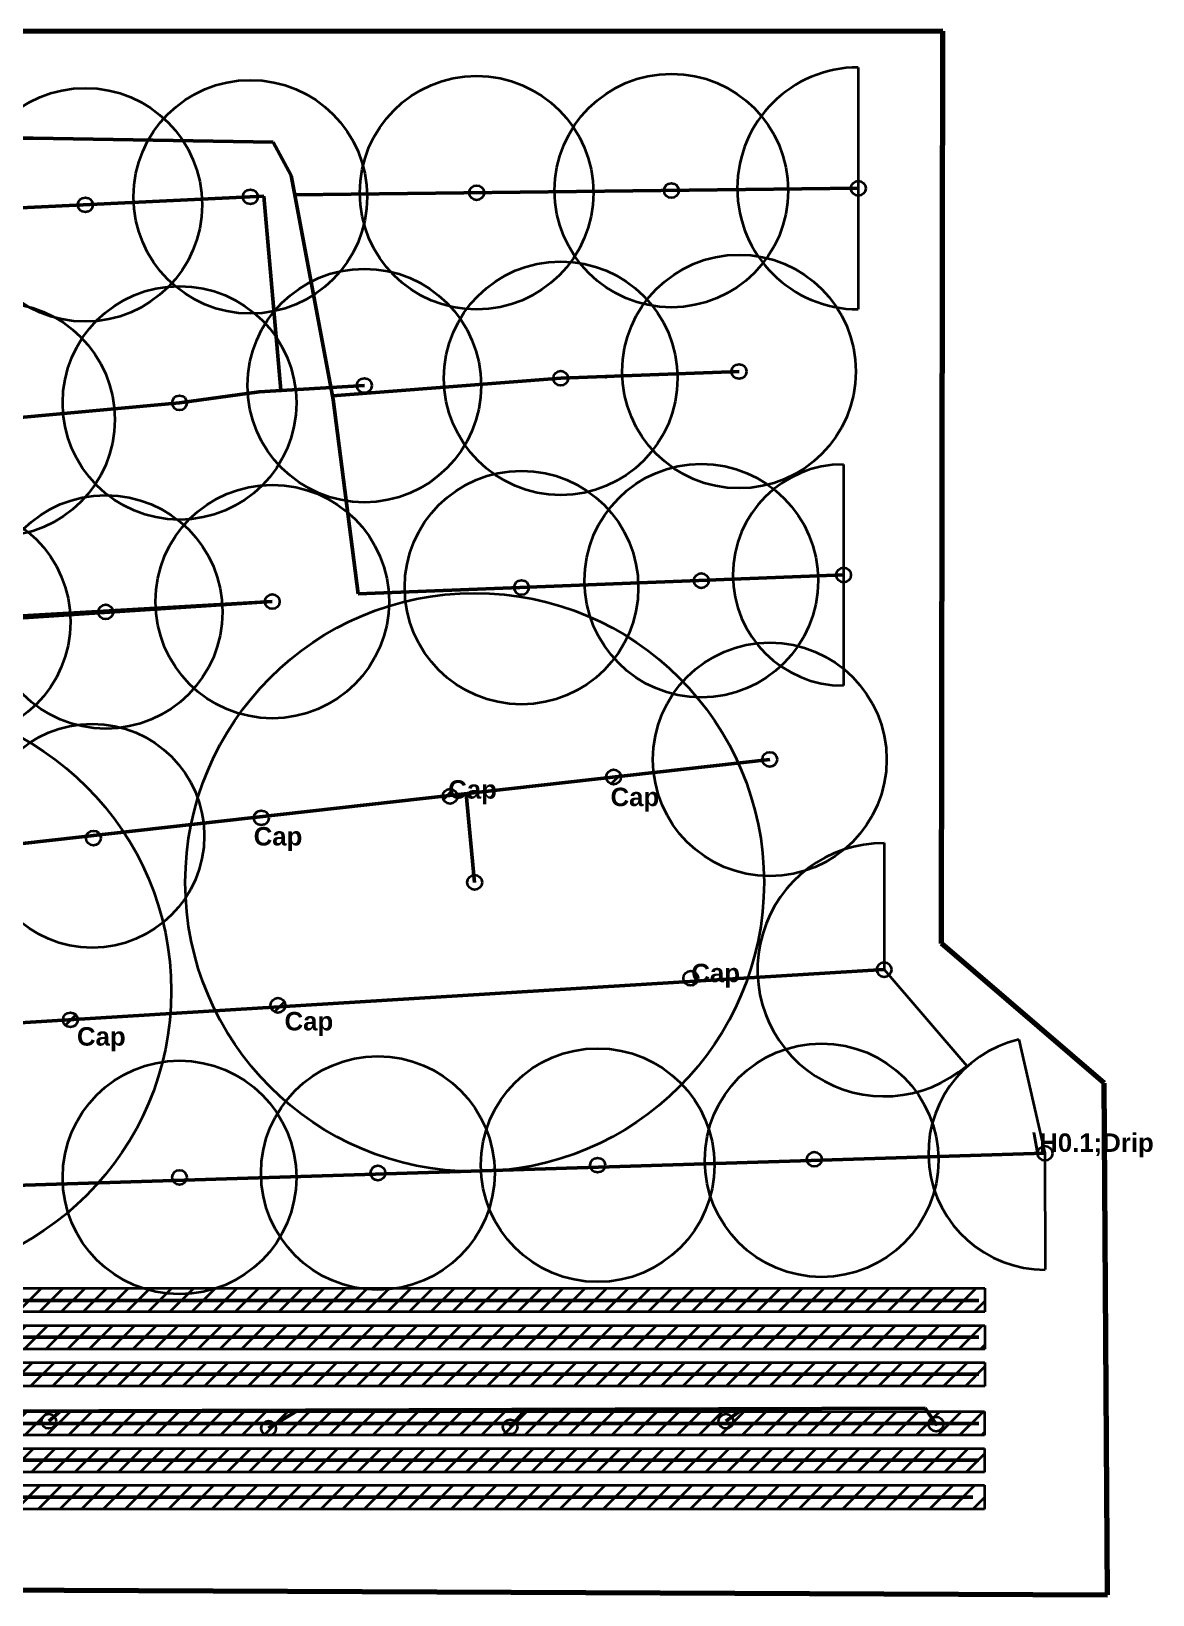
# Model space of a CAD drawing. Header units: inches. Extents: x 0.1 to 24.8, y -0.2 to 12.5.
# Drawn here: x 15.64 to 24.76, y -0.2 to 12.52 of the extents above; entities that cross this region are included whole.
import ezdxf
from ezdxf.enums import TextEntityAlignment as Align

# ---------------------------------------------------------------- set-up
doc = ezdxf.new("R2010")
doc.units = ezdxf.units.IN
doc.header["$MEASUREMENT"] = 0
for name, color, linetype, lineweight, true_color in [('aText', 161, 'Continuous', 35, 0xaaaaff), ('f_cov_1', 120, 'Continuous', 35, 0x00ffaf), ('f_cov_10', 200, 'Continuous', 35, 0xcf00ff), ('f_cov_11', 92, 'Continuous', 35, 0x00a500), ('f_cov_12', 30, 'Continuous', 35, 0xff7f00), ('f_cov_7', 81, 'Continuous', 35, 0x9dff34), ('f_cov_8', 240, 'Continuous', 35, 0xff0055), ('f_cov_9', 60, 'Continuous', 35, 0xbfff00), ('field_heads', 7, 'Continuous', 35, 0xffffff), ('field_pipes', 7, 'Continuous', 50, 0xffffff), ('zProperty Fence', 94, 'Continuous', 200, 0x008000)]:
    doc.layers.add(name, color=color, linetype=linetype, lineweight=lineweight, true_color=true_color)
doc.styles.add('textstyle36', font='')
doc.styles.add('textstyle37', font='')
doc.styles.add('textstyle39', font='')
doc.styles.add('textstyle48', font='')
doc.styles.add('textstyle50', font='')
doc.styles.add('textstyle51', font='')
doc.styles.add('textstyle63', font='')
doc.styles.get('textstyle36').set_extended_font_data('arialbd', bold=True)
doc.styles.get('textstyle37').set_extended_font_data('arialbd', bold=True)
doc.styles.get('textstyle39').set_extended_font_data('arialbd', bold=True)
doc.styles.get('textstyle48').set_extended_font_data('arialbd', bold=True)
doc.styles.get('textstyle50').set_extended_font_data('arialbd', bold=True)
doc.styles.get('textstyle51').set_extended_font_data('arialbd', bold=True)
doc.styles.get('textstyle63').set_extended_font_data('arialbd', bold=True)
pattern_1 = [(45, (0, 0), (-0.08838835, 0.08838835), [])]

msp = doc.modelspace()

# ---------------------------------------------------------------- hatches: boundary and pattern name
at = {"layer": 'f_cov_9'}
h = msp.add_hatch(dxfattribs=at)
h.set_pattern_fill('ANSI35', color=256, style=0)
h.set_pattern_definition(pattern_1)
h.paths.add_polyline_path([(8.065, 0.99), (23.396, 0.99), (23.396, 0.797), (8.065, 0.797)])
h.paths.add_polyline_path([(8.065, 0.69), (23.396, 0.69), (23.396, 0.497), (8.065, 0.497)])
h.paths.add_polyline_path([(8.069, 2.293), (23.4, 2.293), (23.4, 2.1), (8.069, 2.1)])
h.paths.add_polyline_path([(8.069, 1.99), (23.4, 1.99), (23.4, 1.797), (8.069, 1.797)])
h.paths.add_polyline_path([(8.069, 1.497), (8.069, 1.69), (23.4, 1.69), (23.4, 1.497)])
h.paths.add_polyline_path([(8.065, 1.097), (8.065, 1.29), (23.396, 1.29), (23.396, 1.097)])
at = {"layer": 'field_heads', "lineweight": 35}
h = msp.add_hatch(dxfattribs=at)
h.set_pattern_fill('ZIGZAG', color=256, scale=0.2, style=0)
h.set_pattern_definition(pattern_1)
edge = h.paths.add_edge_path()
edge.add_arc((20.38, 6.451), 0.06, 0, 360)
h = msp.add_hatch(dxfattribs=at)
h.set_pattern_fill('ZIGZAG', color=256, scale=0.2, style=0)
h.set_pattern_definition(pattern_1)
edge = h.paths.add_edge_path()
edge.add_arc((19.05, 6.294), 0.06, 0, 360)
h = msp.add_hatch(dxfattribs=at)
h.set_pattern_fill('ZIGZAG', color=256, scale=0.2, style=0)
h.set_pattern_definition(pattern_1)
edge = h.paths.add_edge_path()
edge.add_arc((17.515, 6.119), 0.06, 0, 360)
h = msp.add_hatch(dxfattribs=at)
h.set_pattern_fill('ZIGZAG', color=256, scale=0.2, style=0)
h.set_pattern_definition(pattern_1)
edge = h.paths.add_edge_path()
edge.add_arc((21.007, 4.814), 0.06, 0, 360)
h = msp.add_hatch(dxfattribs=at)
h.set_pattern_fill('ZIGZAG', color=256, scale=0.2, style=0)
h.set_pattern_definition(pattern_1)
edge = h.paths.add_edge_path()
edge.add_arc((17.65, 4.594), 0.06, 0, 360)
h = msp.add_hatch(dxfattribs=at)
h.set_pattern_fill('ZIGZAG', color=256, scale=0.2, style=0)
h.set_pattern_definition(pattern_1)
edge = h.paths.add_edge_path()
edge.add_arc((15.963, 4.476), 0.06, 0, 360)

# ---------------------------------------------------------------- linework, layer by layer
at = {"layer": 'f_cov_1', "color": 120, "linetype": 'Continuous', "lineweight": 35, "ltscale": 2, "true_color": 0x00ffaf}
for centre, radius in [((19.25, 5.594), 2.353), ((21.65, 6.594), 0.95), ((16.14, 5.973), 0.911)]:
    msp.add_circle(centre, radius, dxfattribs=at)
at = {"layer": 'f_cov_10', "color": 200, "lineweight": 35, "true_color": 0xcf00ff}
for p, q in [((22.58, 5.915), (22.58, 4.884)), ((22.58, 4.884), (23.252, 4.103))]:
    msp.add_line(p, q, dxfattribs=at)
at = {"layer": 'f_cov_10', "color": 200, "linetype": 'Continuous', "lineweight": 35, "ltscale": 2, "true_color": 0xcf00ff}
msp.add_circle((14.433, 4.71), 2.35, dxfattribs=at)
msp.add_arc((22.58, 4.884), 1.03, 90, 310.6736, dxfattribs=at)
at = {"layer": 'f_cov_11', "color": 92, "linetype": 'Continuous', "lineweight": 35, "ltscale": 2, "true_color": 0x00a500}
for centre in [(17.604, 7.878), (15.013, 7.713), (16.25, 7.794)]:
    msp.add_circle(centre, 0.95, dxfattribs=at)
at = {"layer": 'f_cov_12', "color": 30, "lineweight": 35, "true_color": 0xff7f00}
for p, q in [((22.37, 12.223), (22.37, 10.255)), ((22.25, 8.994), (22.25, 7.194))]:
    msp.add_line(p, q, dxfattribs=at)
at = {"layer": 'f_cov_12', "color": 30, "linetype": 'Continuous', "lineweight": 35, "ltscale": 2, "true_color": 0xff7f00}
for centre in [(19.266, 11.203), (20.85, 11.221), (21.4, 9.749), (19.95, 9.694), (19.631, 7.992), (21.093, 8.048)]:
    msp.add_circle(centre, 0.95, dxfattribs=at)
for centre, radius in [((22.37, 11.239), 0.984), ((22.25, 8.094), 0.9)]:
    msp.add_arc(centre, radius, 90, 270, dxfattribs=at)
at = {"layer": 'f_cov_7', "color": 81, "linetype": 'Continuous', "lineweight": 35, "ltscale": 2, "true_color": 0x9dff34}
for centre in [(17.426, 11.17), (16.084, 11.105), (18.353, 9.635), (16.85, 9.494), (15.374, 9.359)]:
    msp.add_circle(centre, 0.95, dxfattribs=at)
at = {"layer": 'f_cov_8', "color": 240, "lineweight": 35, "true_color": 0xff0055}
for p, q in [((23.676, 4.315), (23.888, 3.391)), ((23.888, 3.391), (23.89, 2.444))]:
    msp.add_line(p, q, dxfattribs=at)
at = {"layer": 'f_cov_8', "color": 240, "linetype": 'Continuous', "lineweight": 35, "ltscale": 2, "true_color": 0xff0055}
for centre in [(20.25, 3.294), (22.071, 3.334), (16.85, 3.194), (18.463, 3.23)]:
    msp.add_circle(centre, 0.95, dxfattribs=at)
at = {"layer": 'f_cov_8', "color": 240, "lineweight": 35, "true_color": 0xff0055}
msp.add_arc((23.888, 3.391), 0.948, 102.9301, 270.0944, dxfattribs=at)
at = {"layer": 'f_cov_9', "color": 60, "true_color": 0xbfff00}
for p, q in [((8.069, 2.293), (23.4, 2.293)), ((23.4, 2.293), (23.4, 2.1)), ((23.4, 2.1), (8.069, 2.1)), ((8.069, 1.99), (23.4, 1.99)), ((23.4, 1.99), (23.4, 1.797)), ((23.4, 1.797), (8.069, 1.797)), ((8.069, 1.69), (23.4, 1.69)), ((23.4, 1.69), (23.4, 1.497)), ((23.4, 1.497), (8.069, 1.497)), ((8.065, 1.29), (23.396, 1.29)), ((23.396, 1.29), (23.396, 1.097)), ((23.396, 1.097), (8.065, 1.097)), ((8.065, 0.99), (23.396, 0.99)), ((23.396, 0.99), (23.396, 0.797)), ((23.396, 0.797), (8.065, 0.797)), ((8.065, 0.69), (23.396, 0.69)), ((23.396, 0.69), (23.396, 0.497)), ((23.396, 0.497), (8.065, 0.497))]:
    msp.add_line(p, q, dxfattribs=at)
at = {"layer": 'field_heads', "color": 91, "lineweight": 35, "true_color": 0x7fff7f}
for centre in [(17.426, 11.17), (16.084, 11.105), (18.353, 9.635), (16.85, 9.494)]:
    msp.add_circle(centre, 0.06, dxfattribs=at)
at = {"layer": 'field_heads', "color": 34, "lineweight": 35, "true_color": 0x7f3f00}
for centre in [(19.266, 11.203), (20.85, 11.221), (22.37, 11.239), (21.4, 9.749), (19.95, 9.694), (22.25, 8.094), (19.631, 7.992), (21.093, 8.048)]:
    msp.add_circle(centre, 0.06, dxfattribs=at)
at = {"layer": 'field_heads', "color": 92, "lineweight": 35, "true_color": 0x00a500}
msp.add_circle((17.604, 7.878), 0.06, dxfattribs=at)
at = {"layer": 'field_heads', "color": 96, "lineweight": 35, "true_color": 0x004c00}
msp.add_circle((16.25, 7.794), 0.06, dxfattribs=at)
at = {"layer": 'field_heads', "color": 136, "lineweight": 35, "true_color": 0x004c4c}
for centre in [(21.65, 6.594), (16.15, 5.954), (19.25, 5.594)]:
    msp.add_circle(centre, 0.06, dxfattribs=at)
at = {"layer": 'field_heads', "color": 1, "lineweight": 35, "true_color": 0xff0000}
for centre in [(20.38, 6.451), (19.05, 6.294), (17.515, 6.119), (21.007, 4.814), (17.65, 4.594), (15.963, 4.476)]:
    msp.add_circle(centre, 0.06, dxfattribs=at)
at = {"layer": 'field_heads', "color": 200, "lineweight": 35, "true_color": 0xbf00ff}
msp.add_circle((22.58, 4.884), 0.06, dxfattribs=at)
at = {"layer": 'field_heads', "color": 16, "lineweight": 35, "true_color": 0x4c0000}
for centre in [(23.888, 3.391), (20.25, 3.294), (22.012, 3.342), (16.85, 3.194), (18.463, 3.23)]:
    msp.add_circle(centre, 0.06, dxfattribs=at)
at = {"layer": 'field_heads', "color": 81, "lineweight": 35, "true_color": 0x9fff7f}
for centre in [(15.787, 1.211), (17.574, 1.154), (19.539, 1.165), (21.293, 1.211), (23.002, 1.188)]:
    msp.add_circle(centre, 0.06, dxfattribs=at)
at = {"layer": 'field_pipes', "color": 30, "linetype": 'Continuous', "lineweight": 50, "ltscale": 2, "true_color": 0xff7f00}
for p, q in [((12.44, 11.649), (15.66, 11.646)), ((17.612, 11.615), (17.758, 11.344))]:
    msp.add_line(p, q, dxfattribs=at)
at = {"layer": 'field_pipes', "color": 30, "linetype": 'Continuous', "lineweight": 50, "true_color": 0xff7f00}
for p, q in [((15.66, 11.646), (17.612, 11.615)), ((17.758, 11.344), (18.099, 9.522)), ((22.37, 11.239), (17.788, 11.185)), ((19.95, 9.694), (18.094, 9.552)), ((21.4, 9.749), (19.95, 9.694)), ((18.099, 9.522), (18.304, 7.94)), ((18.304, 7.94), (22.25, 8.094))]:
    msp.add_line(p, q, dxfattribs=at)
at = {"layer": 'field_pipes', "color": 91, "linetype": 'Continuous', "lineweight": 50, "true_color": 0x7fff7f}
for p, q in [((13.36, 10.972), (17.536, 11.176)), ((17.536, 11.176), (17.674, 9.596)), ((16.85, 9.494), (17.498, 9.584)), ((17.498, 9.584), (18.353, 9.635)), ((15.374, 9.359), (16.85, 9.494))]:
    msp.add_line(p, q, dxfattribs=at)
at = {"layer": 'field_pipes', "color": 92, "linetype": 'Continuous', "lineweight": 50, "true_color": 0x00a500}
for p, q in [((13.655, 7.653), (17.604, 7.878)), ((17.604, 7.878), (13.783, 7.628))]:
    msp.add_line(p, q, dxfattribs=at)
at = {"layer": 'field_pipes', "color": 120, "linetype": 'Continuous', "lineweight": 50, "true_color": 0x00ffbf}
for p, q in [((21.65, 6.594), (13.973, 5.729)), ((19.181, 6.315), (19.25, 5.594))]:
    msp.add_line(p, q, dxfattribs=at)
at = {"layer": 'field_pipes', "color": 200, "linetype": 'Continuous', "lineweight": 50, "true_color": 0xbf00ff}
msp.add_line((22.58, 4.884), (14.196, 4.367), dxfattribs=at)
at = {"layer": 'field_pipes', "color": 1, "linetype": 'Continuous', "lineweight": 50, "true_color": 0xff0000}
msp.add_line((23.888, 3.391), (14.45, 3.094), dxfattribs=at)
at = {"layer": 'field_pipes', "color": 2, "lineweight": 50, "true_color": 0xffff00}
for p, q in [((23.35, 2.194), (14.15, 2.194)), ((23.35, 1.894), (14.15, 1.894)), ((23.35, 1.594), (14.15, 1.594)), ((23.35, 1.194), (14.1, 1.194)), ((23.35, 0.894), (14.1, 0.894)), ((23.3, 0.594), (14.15, 0.594))]:
    msp.add_line(p, q, dxfattribs=at)
at = {"layer": 'field_pipes', "color": 81, "linetype": 'Continuous', "lineweight": 50, "true_color": 0x9fff7f}
msp.add_line((15.35, 1.294), (22.914, 1.317), dxfattribs=at)
at = {"layer": 'field_pipes', "color": 81, "linetype": 'Continuous', "lineweight": 50, "ltscale": 2, "true_color": 0x9fff7f}
for p, q in [((15.886, 1.295), (15.787, 1.211)), ((17.815, 1.301), (17.574, 1.154)), ((19.669, 1.31), (19.539, 1.165)), ((21.434, 1.312), (21.293, 1.211)), ((22.914, 1.317), (23.002, 1.188))]:
    msp.add_line(p, q, dxfattribs=at)
at = {"layer": 'field_pipes', "color": 34, "linetype": 'Continuous', "lineweight": 50, "true_color": 0x7f3f00}
msp.add_point((20.317, 9.708), dxfattribs=at)
at = {"layer": 'field_pipes', "color": 1, "linetype": 'Continuous', "lineweight": 50, "true_color": 0xff0000}
msp.add_point((23.002, 1.188), dxfattribs=at)
at = {"layer": 'zProperty Fence', "color": 94, "linetype": 'Continuous', "lineweight": 200, "true_color": 0x008000}
for p, q in [((23.058, 12.516), (0.334, 12.514)), ((23.046, 5.096), (23.058, 12.516)), ((24.37, 3.96), (23.046, 5.096)), ((24.395, -0.2), (24.37, 3.96)), ((1.325, -0.099), (24.395, -0.2))]:
    msp.add_line(p, q, dxfattribs=at)

# ---------------------------------------------------------------- texts
at = {"layer": 'aText', "color": 161, "lineweight": 35, "true_color": 0xaaaaff}
for s, style, p in [('Cap', 'textstyle37', (19.035, 6.425)), ('Cap', 'textstyle39', (20.355, 6.364)), ('Cap', 'textstyle51', (17.453, 6.044)), ('Cap', 'textstyle36', (21.012, 4.932)), ('Cap', 'textstyle50', (17.704, 4.54)), ('Cap', 'textstyle48', (16.016, 4.416)), ('\\H0.1;Drip', 'textstyle63', (23.783, 3.552))]:
    msp.add_text(s, height=0.15, dxfattribs=dict(at, style=style)).set_placement(p, align=Align.TOP_LEFT)

doc.saveas('drawing.dxf')
